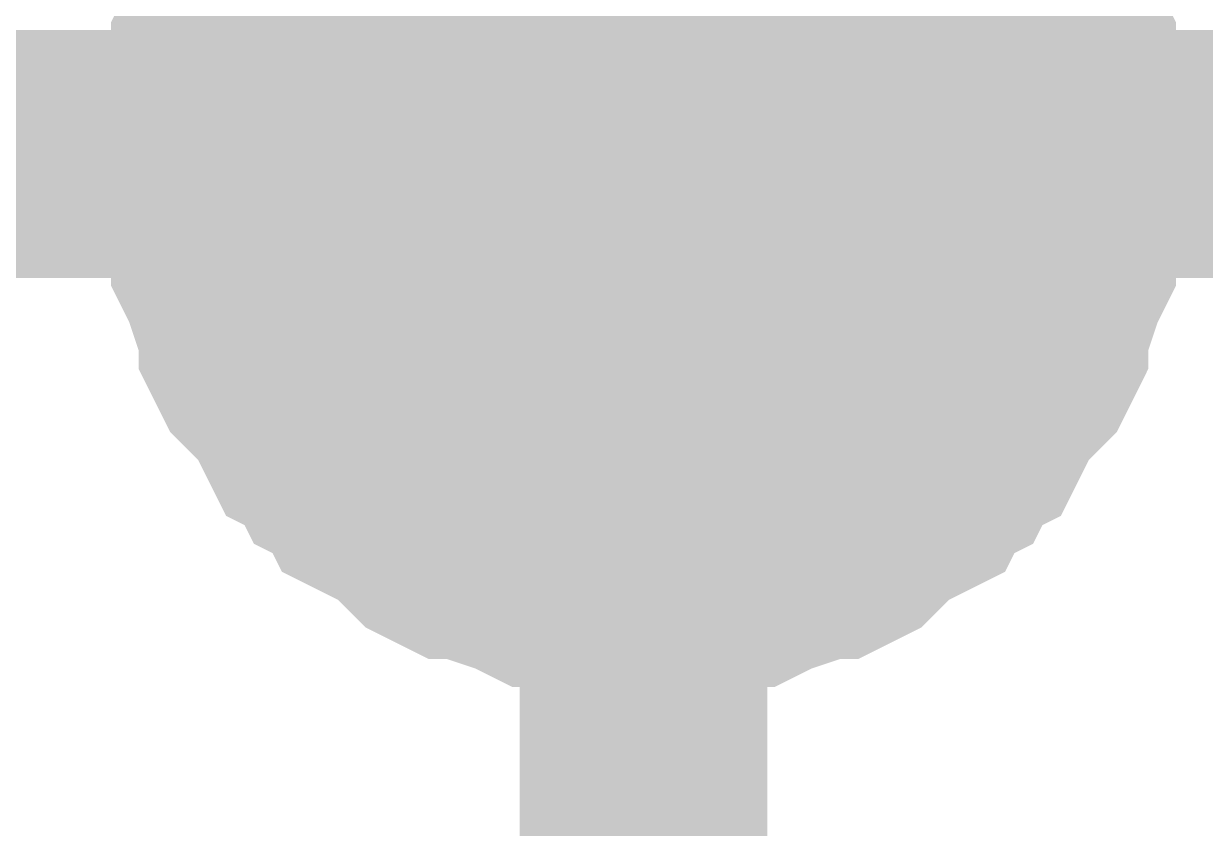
# Model space of a CAD drawing. Header units: inches. Extents: x 0 to 22.3, y 0 to 15.7.
# Drawn here: x 7.4511 to 7.5074, y 10.9911 to 11.0294 of the extents above; entities that cross this region are included whole.
import ezdxf

# ---------------------------------------------------------------- set-up
doc = ezdxf.new("R2010")
doc.units = ezdxf.units.IN
doc.header["$MEASUREMENT"] = 0
doc.layers.add('Sheet', color=255, linetype='Continuous')

msp = doc.modelspace()

# ---------------------------------------------------------------- linework, layer by layer
at = {"layer": 'Sheet'}
msp.add_lwpolyline([(7.470315, 11.023622, 0.02, 0.02, 1), (7.490315, 11.023622, 0.02, 0.02, 1)], format="xyseb", close=True, dxfattribs=at)
for points in [[(7.46074, 11.02315, 0.0118, 0.0118, 0), (7.46074, 11.024034, 0.0118, 0.0118, 0), (7.46074, 11.02536, 0.0118, 0.0118, 0), (7.461182, 11.026244, 0.0118, 0.0118, 0), (7.461182, 11.027128, 0.0118, 0.0118, 0), (7.461182, 11.028012, 0.0118, 0.0118, 0), (7.461624, 11.028896, 0.0118, 0.0118, 0), (7.462066, 11.030222, 0.0118, 0.0118, 0), (7.462508, 11.031106, 0.0118, 0.0118, 0), (7.462508, 11.03199, 0.0118, 0.0118, 0), (7.46295, 11.032874, 0.0118, 0.0118, 0), (7.463392, 11.033316, 0.0118, 0.0118, 0), (7.464276, 11.0342, 0.0118, 0.0118, 0), (7.464718, 11.035084, 0.0118, 0.0118, 0), (7.46516, 11.035968, 0.0118, 0.0118, 0)], [(7.46074, 11.02315, 0.0118, 0.0118, 0), (7.46074, 11.024034, 0.0118, 0.0118, 0), (7.46074, 11.02536, 0.0118, 0.0118, 0), (7.461182, 11.026244, 0.0118, 0.0118, 0), (7.461182, 11.027128, 0.0118, 0.0118, 0), (7.461182, 11.028012, 0.0118, 0.0118, 0), (7.461624, 11.028896, 0.0118, 0.0118, 0), (7.462066, 11.030222, 0.0118, 0.0118, 0), (7.462508, 11.031106, 0.0118, 0.0118, 0), (7.462508, 11.03199, 0.0118, 0.0118, 0), (7.46295, 11.032874, 0.0118, 0.0118, 0), (7.463392, 11.033316, 0.0118, 0.0118, 0), (7.464276, 11.0342, 0.0118, 0.0118, 0), (7.464718, 11.035084, 0.0118, 0.0118, 0), (7.46516, 11.035968, 0.0118, 0.0118, 0)], [(7.46074, 11.02315, 0.0118, 0.0118, 0), (7.46074, 11.024034, 0.0118, 0.0118, 0), (7.46074, 11.02536, 0.0118, 0.0118, 0), (7.461182, 11.026244, 0.0118, 0.0118, 0), (7.461182, 11.027128, 0.0118, 0.0118, 0), (7.461182, 11.028012, 0.0118, 0.0118, 0), (7.461624, 11.028896, 0.0118, 0.0118, 0), (7.462066, 11.030222, 0.0118, 0.0118, 0), (7.462508, 11.031106, 0.0118, 0.0118, 0), (7.462508, 11.03199, 0.0118, 0.0118, 0), (7.46295, 11.032874, 0.0118, 0.0118, 0), (7.463392, 11.033316, 0.0118, 0.0118, 0), (7.464276, 11.0342, 0.0118, 0.0118, 0), (7.464718, 11.035084, 0.0118, 0.0118, 0), (7.46516, 11.035968, 0.0118, 0.0118, 0)], [(7.46074, 11.02315, 0.0118, 0.0118, 0), (7.46074, 11.024034, 0.0118, 0.0118, 0), (7.46074, 11.02536, 0.0118, 0.0118, 0), (7.461182, 11.026244, 0.0118, 0.0118, 0), (7.461182, 11.027128, 0.0118, 0.0118, 0), (7.461182, 11.028012, 0.0118, 0.0118, 0), (7.461624, 11.028896, 0.0118, 0.0118, 0), (7.462066, 11.030222, 0.0118, 0.0118, 0), (7.462508, 11.031106, 0.0118, 0.0118, 0), (7.462508, 11.03199, 0.0118, 0.0118, 0), (7.46295, 11.032874, 0.0118, 0.0118, 0), (7.463392, 11.033316, 0.0118, 0.0118, 0), (7.464276, 11.0342, 0.0118, 0.0118, 0), (7.464718, 11.035084, 0.0118, 0.0118, 0), (7.46516, 11.035968, 0.0118, 0.0118, 0)], [(7.496103, 11.035968, 0.0118, 0.0118, 0), (7.496545, 11.035084, 0.0118, 0.0118, 0), (7.496987, 11.0342, 0.0118, 0.0118, 0), (7.497871, 11.033316, 0.0118, 0.0118, 0), (7.498313, 11.032874, 0.0118, 0.0118, 0), (7.498755, 11.03199, 0.0118, 0.0118, 0), (7.498755, 11.031106, 0.0118, 0.0118, 0), (7.499197, 11.030222, 0.0118, 0.0118, 0), (7.499639, 11.028896, 0.0118, 0.0118, 0), (7.500081, 11.028012, 0.0118, 0.0118, 0), (7.500081, 11.027128, 0.0118, 0.0118, 0), (7.500081, 11.026244, 0.0118, 0.0118, 0), (7.500523, 11.02536, 0.0118, 0.0118, 0), (7.500523, 11.024034, 0.0118, 0.0118, 0), (7.500523, 11.02315, 0.0118, 0.0118, 0)], [(7.496103, 11.035968, 0.0118, 0.0118, 0), (7.496545, 11.035084, 0.0118, 0.0118, 0), (7.496987, 11.0342, 0.0118, 0.0118, 0), (7.497871, 11.033316, 0.0118, 0.0118, 0), (7.498313, 11.032874, 0.0118, 0.0118, 0), (7.498755, 11.03199, 0.0118, 0.0118, 0), (7.498755, 11.031106, 0.0118, 0.0118, 0), (7.499197, 11.030222, 0.0118, 0.0118, 0), (7.499639, 11.028896, 0.0118, 0.0118, 0), (7.500081, 11.028012, 0.0118, 0.0118, 0), (7.500081, 11.027128, 0.0118, 0.0118, 0), (7.500081, 11.026244, 0.0118, 0.0118, 0), (7.500523, 11.02536, 0.0118, 0.0118, 0), (7.500523, 11.024034, 0.0118, 0.0118, 0), (7.500523, 11.02315, 0.0118, 0.0118, 0)], [(7.496103, 11.035968, 0.0118, 0.0118, 0), (7.496545, 11.035084, 0.0118, 0.0118, 0), (7.496987, 11.0342, 0.0118, 0.0118, 0), (7.497871, 11.033316, 0.0118, 0.0118, 0), (7.498313, 11.032874, 0.0118, 0.0118, 0), (7.498755, 11.03199, 0.0118, 0.0118, 0), (7.498755, 11.031106, 0.0118, 0.0118, 0), (7.499197, 11.030222, 0.0118, 0.0118, 0), (7.499639, 11.028896, 0.0118, 0.0118, 0), (7.500081, 11.028012, 0.0118, 0.0118, 0), (7.500081, 11.027128, 0.0118, 0.0118, 0), (7.500081, 11.026244, 0.0118, 0.0118, 0), (7.500523, 11.02536, 0.0118, 0.0118, 0), (7.500523, 11.024034, 0.0118, 0.0118, 0), (7.500523, 11.02315, 0.0118, 0.0118, 0)], [(7.496103, 11.035968, 0.0118, 0.0118, 0), (7.496545, 11.035084, 0.0118, 0.0118, 0), (7.496987, 11.0342, 0.0118, 0.0118, 0), (7.497871, 11.033316, 0.0118, 0.0118, 0), (7.498313, 11.032874, 0.0118, 0.0118, 0), (7.498755, 11.03199, 0.0118, 0.0118, 0), (7.498755, 11.031106, 0.0118, 0.0118, 0), (7.499197, 11.030222, 0.0118, 0.0118, 0), (7.499639, 11.028896, 0.0118, 0.0118, 0), (7.500081, 11.028012, 0.0118, 0.0118, 0), (7.500081, 11.027128, 0.0118, 0.0118, 0), (7.500081, 11.026244, 0.0118, 0.0118, 0), (7.500523, 11.02536, 0.0118, 0.0118, 0), (7.500523, 11.024034, 0.0118, 0.0118, 0), (7.500523, 11.02315, 0.0118, 0.0118, 0)], [(7.46074, 11.02315, 0.0039, 0.0039, 0), (7.46074, 11.024034, 0.0039, 0.0039, 0), (7.46074, 11.02536, 0.0039, 0.0039, 0), (7.461182, 11.026244, 0.0039, 0.0039, 0), (7.461182, 11.027128, 0.0039, 0.0039, 0), (7.461182, 11.028012, 0.0039, 0.0039, 0), (7.461624, 11.028896, 0.0039, 0.0039, 0), (7.462066, 11.030222, 0.0039, 0.0039, 0), (7.462508, 11.031106, 0.0039, 0.0039, 0), (7.462508, 11.03199, 0.0039, 0.0039, 0)], [(7.46074, 11.02315, 0.0039, 0.0039, 0), (7.46074, 11.024034, 0.0039, 0.0039, 0), (7.46074, 11.02536, 0.0039, 0.0039, 0), (7.461182, 11.026244, 0.0039, 0.0039, 0), (7.461182, 11.027128, 0.0039, 0.0039, 0), (7.461182, 11.028012, 0.0039, 0.0039, 0), (7.461624, 11.028896, 0.0039, 0.0039, 0), (7.462066, 11.030222, 0.0039, 0.0039, 0), (7.462508, 11.031106, 0.0039, 0.0039, 0), (7.462508, 11.03199, 0.0039, 0.0039, 0)], [(7.46074, 11.02315, 0.0039, 0.0039, 0), (7.46074, 11.024034, 0.0039, 0.0039, 0), (7.46074, 11.02536, 0.0039, 0.0039, 0), (7.461182, 11.026244, 0.0039, 0.0039, 0), (7.461182, 11.027128, 0.0039, 0.0039, 0), (7.461182, 11.028012, 0.0039, 0.0039, 0), (7.461624, 11.028896, 0.0039, 0.0039, 0), (7.462066, 11.030222, 0.0039, 0.0039, 0), (7.462508, 11.031106, 0.0039, 0.0039, 0), (7.462508, 11.03199, 0.0039, 0.0039, 0)], [(7.46074, 11.02315, 0.0039, 0.0039, 0), (7.46074, 11.024034, 0.0039, 0.0039, 0), (7.46074, 11.02536, 0.0039, 0.0039, 0), (7.461182, 11.026244, 0.0039, 0.0039, 0), (7.461182, 11.027128, 0.0039, 0.0039, 0), (7.461182, 11.028012, 0.0039, 0.0039, 0), (7.461624, 11.028896, 0.0039, 0.0039, 0), (7.462066, 11.030222, 0.0039, 0.0039, 0), (7.462508, 11.031106, 0.0039, 0.0039, 0), (7.462508, 11.03199, 0.0039, 0.0039, 0)], [(7.498755, 11.03199, 0.0039, 0.0039, 0), (7.498755, 11.031106, 0.0039, 0.0039, 0), (7.499197, 11.030222, 0.0039, 0.0039, 0), (7.499639, 11.028896, 0.0039, 0.0039, 0), (7.500081, 11.028012, 0.0039, 0.0039, 0), (7.500081, 11.027128, 0.0039, 0.0039, 0), (7.500081, 11.026244, 0.0039, 0.0039, 0), (7.500523, 11.02536, 0.0039, 0.0039, 0), (7.500523, 11.024034, 0.0039, 0.0039, 0), (7.500523, 11.02315, 0.0039, 0.0039, 0)], [(7.498755, 11.03199, 0.0039, 0.0039, 0), (7.498755, 11.031106, 0.0039, 0.0039, 0), (7.499197, 11.030222, 0.0039, 0.0039, 0), (7.499639, 11.028896, 0.0039, 0.0039, 0), (7.500081, 11.028012, 0.0039, 0.0039, 0), (7.500081, 11.027128, 0.0039, 0.0039, 0), (7.500081, 11.026244, 0.0039, 0.0039, 0), (7.500523, 11.02536, 0.0039, 0.0039, 0), (7.500523, 11.024034, 0.0039, 0.0039, 0), (7.500523, 11.02315, 0.0039, 0.0039, 0)], [(7.498755, 11.03199, 0.0039, 0.0039, 0), (7.498755, 11.031106, 0.0039, 0.0039, 0), (7.499197, 11.030222, 0.0039, 0.0039, 0), (7.499639, 11.028896, 0.0039, 0.0039, 0), (7.500081, 11.028012, 0.0039, 0.0039, 0), (7.500081, 11.027128, 0.0039, 0.0039, 0), (7.500081, 11.026244, 0.0039, 0.0039, 0), (7.500523, 11.02536, 0.0039, 0.0039, 0), (7.500523, 11.024034, 0.0039, 0.0039, 0), (7.500523, 11.02315, 0.0039, 0.0039, 0)], [(7.498755, 11.03199, 0.0039, 0.0039, 0), (7.498755, 11.031106, 0.0039, 0.0039, 0), (7.499197, 11.030222, 0.0039, 0.0039, 0), (7.499639, 11.028896, 0.0039, 0.0039, 0), (7.500081, 11.028012, 0.0039, 0.0039, 0), (7.500081, 11.027128, 0.0039, 0.0039, 0), (7.500081, 11.026244, 0.0039, 0.0039, 0), (7.500523, 11.02536, 0.0039, 0.0039, 0), (7.500523, 11.024034, 0.0039, 0.0039, 0), (7.500523, 11.02315, 0.0039, 0.0039, 0)], [(7.480632, 11.02315, 0.0118, 0.0118, 0), (7.086775, 11.02315, 0.0118, 0.0118, 0), (6.692917, 11.02315, 0.0118, 0.0118, 0), (6.299502, 11.02315, 0.0118, 0.0118, 0)], [(7.480632, 11.00326, 0.0118, 0.0118, 0), (7.479747, 11.00326, 0.0118, 0.0118, 0), (7.478421, 11.00326, 0.0118, 0.0118, 0), (7.477537, 11.003702, 0.0118, 0.0118, 0), (7.476653, 11.003702, 0.0118, 0.0118, 0), (7.475769, 11.003702, 0.0118, 0.0118, 0), (7.474885, 11.004144, 0.0118, 0.0118, 0), (7.473559, 11.004586, 0.0118, 0.0118, 0), (7.472675, 11.005028, 0.0118, 0.0118, 0), (7.471791, 11.005028, 0.0118, 0.0118, 0), (7.470907, 11.00547, 0.0118, 0.0118, 0), (7.470465, 11.005912, 0.0118, 0.0118, 0), (7.469581, 11.006796, 0.0118, 0.0118, 0), (7.468696, 11.007238, 0.0118, 0.0118, 0), (7.467812, 11.00768, 0.0118, 0.0118, 0), (7.46737, 11.008564, 0.0118, 0.0118, 0), (7.466486, 11.009006, 0.0118, 0.0118, 0), (7.466044, 11.00989, 0.0118, 0.0118, 0), (7.46516, 11.010332, 0.0118, 0.0118, 0), (7.464718, 11.011216, 0.0118, 0.0118, 0), (7.464276, 11.0121, 0.0118, 0.0118, 0), (7.463392, 11.012984, 0.0118, 0.0118, 0), (7.46295, 11.013426, 0.0118, 0.0118, 0), (7.462508, 11.01431, 0.0118, 0.0118, 0), (7.462508, 11.015194, 0.0118, 0.0118, 0), (7.462066, 11.016078, 0.0118, 0.0118, 0), (7.461624, 11.017404, 0.0118, 0.0118, 0), (7.461182, 11.018288, 0.0118, 0.0118, 0), (7.461182, 11.019172, 0.0118, 0.0118, 0), (7.461182, 11.020056, 0.0118, 0.0118, 0), (7.46074, 11.02094, 0.0118, 0.0118, 0), (7.46074, 11.022266, 0.0118, 0.0118, 0), (7.46074, 11.02315, 0.0118, 0.0118, 0)], [(7.46074, 11.02315, 0.0118, 0.0118, 0), (7.46074, 11.02315, 0.0118, 0.0118, 0)], [(7.480632, 11.00326, 0.0118, 0.0118, 0), (7.479747, 11.00326, 0.0118, 0.0118, 0), (7.478421, 11.00326, 0.0118, 0.0118, 0), (7.477537, 11.003702, 0.0118, 0.0118, 0), (7.476653, 11.003702, 0.0118, 0.0118, 0), (7.475769, 11.003702, 0.0118, 0.0118, 0), (7.474885, 11.004144, 0.0118, 0.0118, 0), (7.473559, 11.004586, 0.0118, 0.0118, 0), (7.472675, 11.005028, 0.0118, 0.0118, 0), (7.471791, 11.005028, 0.0118, 0.0118, 0), (7.470907, 11.00547, 0.0118, 0.0118, 0), (7.470465, 11.005912, 0.0118, 0.0118, 0), (7.469581, 11.006796, 0.0118, 0.0118, 0), (7.468696, 11.007238, 0.0118, 0.0118, 0), (7.467812, 11.00768, 0.0118, 0.0118, 0), (7.46737, 11.008564, 0.0118, 0.0118, 0), (7.466486, 11.009006, 0.0118, 0.0118, 0), (7.466044, 11.00989, 0.0118, 0.0118, 0), (7.46516, 11.010332, 0.0118, 0.0118, 0), (7.464718, 11.011216, 0.0118, 0.0118, 0), (7.464276, 11.0121, 0.0118, 0.0118, 0), (7.463392, 11.012984, 0.0118, 0.0118, 0), (7.46295, 11.013426, 0.0118, 0.0118, 0), (7.462508, 11.01431, 0.0118, 0.0118, 0), (7.462508, 11.015194, 0.0118, 0.0118, 0), (7.462066, 11.016078, 0.0118, 0.0118, 0), (7.461624, 11.017404, 0.0118, 0.0118, 0), (7.461182, 11.018288, 0.0118, 0.0118, 0), (7.461182, 11.019172, 0.0118, 0.0118, 0), (7.461182, 11.020056, 0.0118, 0.0118, 0), (7.46074, 11.02094, 0.0118, 0.0118, 0), (7.46074, 11.022266, 0.0118, 0.0118, 0), (7.46074, 11.02315, 0.0118, 0.0118, 0)], [(7.46074, 11.02315, 0.0118, 0.0118, 0), (7.46074, 11.02315, 0.0118, 0.0118, 0)], [(7.480632, 11.00326, 0.0118, 0.0118, 0), (7.479747, 11.00326, 0.0118, 0.0118, 0), (7.478421, 11.00326, 0.0118, 0.0118, 0), (7.477537, 11.003702, 0.0118, 0.0118, 0), (7.476653, 11.003702, 0.0118, 0.0118, 0), (7.475769, 11.003702, 0.0118, 0.0118, 0), (7.474885, 11.004144, 0.0118, 0.0118, 0), (7.473559, 11.004586, 0.0118, 0.0118, 0), (7.472675, 11.005028, 0.0118, 0.0118, 0), (7.471791, 11.005028, 0.0118, 0.0118, 0), (7.470907, 11.00547, 0.0118, 0.0118, 0), (7.470465, 11.005912, 0.0118, 0.0118, 0), (7.469581, 11.006796, 0.0118, 0.0118, 0), (7.468696, 11.007238, 0.0118, 0.0118, 0), (7.467812, 11.00768, 0.0118, 0.0118, 0), (7.46737, 11.008564, 0.0118, 0.0118, 0), (7.466486, 11.009006, 0.0118, 0.0118, 0), (7.466044, 11.00989, 0.0118, 0.0118, 0), (7.46516, 11.010332, 0.0118, 0.0118, 0), (7.464718, 11.011216, 0.0118, 0.0118, 0), (7.464276, 11.0121, 0.0118, 0.0118, 0), (7.463392, 11.012984, 0.0118, 0.0118, 0), (7.46295, 11.013426, 0.0118, 0.0118, 0), (7.462508, 11.01431, 0.0118, 0.0118, 0), (7.462508, 11.015194, 0.0118, 0.0118, 0), (7.462066, 11.016078, 0.0118, 0.0118, 0), (7.461624, 11.017404, 0.0118, 0.0118, 0), (7.461182, 11.018288, 0.0118, 0.0118, 0), (7.461182, 11.019172, 0.0118, 0.0118, 0), (7.461182, 11.020056, 0.0118, 0.0118, 0), (7.46074, 11.02094, 0.0118, 0.0118, 0), (7.46074, 11.022266, 0.0118, 0.0118, 0), (7.46074, 11.02315, 0.0118, 0.0118, 0)], [(7.46074, 11.02315, 0.0118, 0.0118, 0), (7.46074, 11.02315, 0.0118, 0.0118, 0)], [(7.480632, 11.00326, 0.0118, 0.0118, 0), (7.479747, 11.00326, 0.0118, 0.0118, 0), (7.478421, 11.00326, 0.0118, 0.0118, 0), (7.477537, 11.003702, 0.0118, 0.0118, 0), (7.476653, 11.003702, 0.0118, 0.0118, 0), (7.475769, 11.003702, 0.0118, 0.0118, 0), (7.474885, 11.004144, 0.0118, 0.0118, 0), (7.473559, 11.004586, 0.0118, 0.0118, 0), (7.472675, 11.005028, 0.0118, 0.0118, 0), (7.471791, 11.005028, 0.0118, 0.0118, 0), (7.470907, 11.00547, 0.0118, 0.0118, 0), (7.470465, 11.005912, 0.0118, 0.0118, 0), (7.469581, 11.006796, 0.0118, 0.0118, 0), (7.468696, 11.007238, 0.0118, 0.0118, 0), (7.467812, 11.00768, 0.0118, 0.0118, 0), (7.46737, 11.008564, 0.0118, 0.0118, 0), (7.466486, 11.009006, 0.0118, 0.0118, 0), (7.466044, 11.00989, 0.0118, 0.0118, 0), (7.46516, 11.010332, 0.0118, 0.0118, 0), (7.464718, 11.011216, 0.0118, 0.0118, 0), (7.464276, 11.0121, 0.0118, 0.0118, 0), (7.463392, 11.012984, 0.0118, 0.0118, 0), (7.46295, 11.013426, 0.0118, 0.0118, 0), (7.462508, 11.01431, 0.0118, 0.0118, 0), (7.462508, 11.015194, 0.0118, 0.0118, 0), (7.462066, 11.016078, 0.0118, 0.0118, 0), (7.461624, 11.017404, 0.0118, 0.0118, 0), (7.461182, 11.018288, 0.0118, 0.0118, 0), (7.461182, 11.019172, 0.0118, 0.0118, 0), (7.461182, 11.020056, 0.0118, 0.0118, 0), (7.46074, 11.02094, 0.0118, 0.0118, 0), (7.46074, 11.022266, 0.0118, 0.0118, 0), (7.46074, 11.02315, 0.0118, 0.0118, 0)], [(7.46074, 11.02315, 0.0118, 0.0118, 0), (7.46074, 11.02315, 0.0118, 0.0118, 0)], [(7.677339, 11.02315, 0.0118, 0.0118, 0), (7.480632, 11.02315, 0.0118, 0.0118, 0), (7.480632, 10.826458, 0.0118, 0.0118, 0), (7.677339, 10.826458, 0.0118, 0.0118, 0), (7.677339, 10.823364, 0.0118, 0.0118, 0)], [(7.500523, 11.02315, 0.0118, 0.0118, 0), (7.500523, 11.022266, 0.0118, 0.0118, 0), (7.500523, 11.02094, 0.0118, 0.0118, 0), (7.500081, 11.020056, 0.0118, 0.0118, 0), (7.500081, 11.019172, 0.0118, 0.0118, 0), (7.500081, 11.018288, 0.0118, 0.0118, 0), (7.499639, 11.017404, 0.0118, 0.0118, 0), (7.499197, 11.016078, 0.0118, 0.0118, 0), (7.498755, 11.015194, 0.0118, 0.0118, 0), (7.498755, 11.01431, 0.0118, 0.0118, 0), (7.498313, 11.013426, 0.0118, 0.0118, 0), (7.497871, 11.012984, 0.0118, 0.0118, 0), (7.496987, 11.0121, 0.0118, 0.0118, 0), (7.496545, 11.011216, 0.0118, 0.0118, 0), (7.496103, 11.010332, 0.0118, 0.0118, 0), (7.495219, 11.00989, 0.0118, 0.0118, 0), (7.494777, 11.009006, 0.0118, 0.0118, 0), (7.493893, 11.008564, 0.0118, 0.0118, 0), (7.493451, 11.00768, 0.0118, 0.0118, 0), (7.492567, 11.007238, 0.0118, 0.0118, 0), (7.491683, 11.006796, 0.0118, 0.0118, 0), (7.490798, 11.005912, 0.0118, 0.0118, 0), (7.490356, 11.00547, 0.0118, 0.0118, 0), (7.489472, 11.005028, 0.0118, 0.0118, 0), (7.488588, 11.005028, 0.0118, 0.0118, 0), (7.487704, 11.004586, 0.0118, 0.0118, 0), (7.486378, 11.004144, 0.0118, 0.0118, 0), (7.485494, 11.003702, 0.0118, 0.0118, 0), (7.48461, 11.003702, 0.0118, 0.0118, 0), (7.483726, 11.003702, 0.0118, 0.0118, 0), (7.482842, 11.00326, 0.0118, 0.0118, 0), (7.481516, 11.00326, 0.0118, 0.0118, 0), (7.480632, 11.00326, 0.0118, 0.0118, 0)], [(7.500523, 11.02315, 0.0118, 0.0118, 0), (7.500523, 11.022266, 0.0118, 0.0118, 0), (7.500523, 11.02094, 0.0118, 0.0118, 0), (7.500081, 11.020056, 0.0118, 0.0118, 0), (7.500081, 11.019172, 0.0118, 0.0118, 0), (7.500081, 11.018288, 0.0118, 0.0118, 0), (7.499639, 11.017404, 0.0118, 0.0118, 0), (7.499197, 11.016078, 0.0118, 0.0118, 0), (7.498755, 11.015194, 0.0118, 0.0118, 0), (7.498755, 11.01431, 0.0118, 0.0118, 0), (7.498313, 11.013426, 0.0118, 0.0118, 0), (7.497871, 11.012984, 0.0118, 0.0118, 0), (7.496987, 11.0121, 0.0118, 0.0118, 0), (7.496545, 11.011216, 0.0118, 0.0118, 0), (7.496103, 11.010332, 0.0118, 0.0118, 0), (7.495219, 11.00989, 0.0118, 0.0118, 0), (7.494777, 11.009006, 0.0118, 0.0118, 0), (7.493893, 11.008564, 0.0118, 0.0118, 0), (7.493451, 11.00768, 0.0118, 0.0118, 0), (7.492567, 11.007238, 0.0118, 0.0118, 0), (7.491683, 11.006796, 0.0118, 0.0118, 0), (7.490798, 11.005912, 0.0118, 0.0118, 0), (7.490356, 11.00547, 0.0118, 0.0118, 0), (7.489472, 11.005028, 0.0118, 0.0118, 0), (7.488588, 11.005028, 0.0118, 0.0118, 0), (7.487704, 11.004586, 0.0118, 0.0118, 0), (7.486378, 11.004144, 0.0118, 0.0118, 0), (7.485494, 11.003702, 0.0118, 0.0118, 0), (7.48461, 11.003702, 0.0118, 0.0118, 0), (7.483726, 11.003702, 0.0118, 0.0118, 0), (7.482842, 11.00326, 0.0118, 0.0118, 0), (7.481516, 11.00326, 0.0118, 0.0118, 0), (7.480632, 11.00326, 0.0118, 0.0118, 0)], [(7.500523, 11.02315, 0.0118, 0.0118, 0), (7.500523, 11.022266, 0.0118, 0.0118, 0), (7.500523, 11.02094, 0.0118, 0.0118, 0), (7.500081, 11.020056, 0.0118, 0.0118, 0), (7.500081, 11.019172, 0.0118, 0.0118, 0), (7.500081, 11.018288, 0.0118, 0.0118, 0), (7.499639, 11.017404, 0.0118, 0.0118, 0), (7.499197, 11.016078, 0.0118, 0.0118, 0), (7.498755, 11.015194, 0.0118, 0.0118, 0), (7.498755, 11.01431, 0.0118, 0.0118, 0), (7.498313, 11.013426, 0.0118, 0.0118, 0), (7.497871, 11.012984, 0.0118, 0.0118, 0), (7.496987, 11.0121, 0.0118, 0.0118, 0), (7.496545, 11.011216, 0.0118, 0.0118, 0), (7.496103, 11.010332, 0.0118, 0.0118, 0), (7.495219, 11.00989, 0.0118, 0.0118, 0), (7.494777, 11.009006, 0.0118, 0.0118, 0), (7.493893, 11.008564, 0.0118, 0.0118, 0), (7.493451, 11.00768, 0.0118, 0.0118, 0), (7.492567, 11.007238, 0.0118, 0.0118, 0), (7.491683, 11.006796, 0.0118, 0.0118, 0), (7.490798, 11.005912, 0.0118, 0.0118, 0), (7.490356, 11.00547, 0.0118, 0.0118, 0), (7.489472, 11.005028, 0.0118, 0.0118, 0), (7.488588, 11.005028, 0.0118, 0.0118, 0), (7.487704, 11.004586, 0.0118, 0.0118, 0), (7.486378, 11.004144, 0.0118, 0.0118, 0), (7.485494, 11.003702, 0.0118, 0.0118, 0), (7.48461, 11.003702, 0.0118, 0.0118, 0), (7.483726, 11.003702, 0.0118, 0.0118, 0), (7.482842, 11.00326, 0.0118, 0.0118, 0), (7.481516, 11.00326, 0.0118, 0.0118, 0), (7.480632, 11.00326, 0.0118, 0.0118, 0)], [(7.500523, 11.02315, 0.0118, 0.0118, 0), (7.500523, 11.022266, 0.0118, 0.0118, 0), (7.500523, 11.02094, 0.0118, 0.0118, 0), (7.500081, 11.020056, 0.0118, 0.0118, 0), (7.500081, 11.019172, 0.0118, 0.0118, 0), (7.500081, 11.018288, 0.0118, 0.0118, 0), (7.499639, 11.017404, 0.0118, 0.0118, 0), (7.499197, 11.016078, 0.0118, 0.0118, 0), (7.498755, 11.015194, 0.0118, 0.0118, 0), (7.498755, 11.01431, 0.0118, 0.0118, 0), (7.498313, 11.013426, 0.0118, 0.0118, 0), (7.497871, 11.012984, 0.0118, 0.0118, 0), (7.496987, 11.0121, 0.0118, 0.0118, 0), (7.496545, 11.011216, 0.0118, 0.0118, 0), (7.496103, 11.010332, 0.0118, 0.0118, 0), (7.495219, 11.00989, 0.0118, 0.0118, 0), (7.494777, 11.009006, 0.0118, 0.0118, 0), (7.493893, 11.008564, 0.0118, 0.0118, 0), (7.493451, 11.00768, 0.0118, 0.0118, 0), (7.492567, 11.007238, 0.0118, 0.0118, 0), (7.491683, 11.006796, 0.0118, 0.0118, 0), (7.490798, 11.005912, 0.0118, 0.0118, 0), (7.490356, 11.00547, 0.0118, 0.0118, 0), (7.489472, 11.005028, 0.0118, 0.0118, 0), (7.488588, 11.005028, 0.0118, 0.0118, 0), (7.487704, 11.004586, 0.0118, 0.0118, 0), (7.486378, 11.004144, 0.0118, 0.0118, 0), (7.485494, 11.003702, 0.0118, 0.0118, 0), (7.48461, 11.003702, 0.0118, 0.0118, 0), (7.483726, 11.003702, 0.0118, 0.0118, 0), (7.482842, 11.00326, 0.0118, 0.0118, 0), (7.481516, 11.00326, 0.0118, 0.0118, 0), (7.480632, 11.00326, 0.0118, 0.0118, 0)], [(7.500523, 11.02315, 0.0118, 0.0118, 0), (7.500523, 11.02315, 0.0118, 0.0118, 0), (7.500523, 11.02315, 0.0118, 0.0118, 0), (7.500523, 11.02315, 0.0118, 0.0118, 0), (7.500523, 11.02315, 0.0118, 0.0118, 0), (7.500523, 11.02315, 0.0118, 0.0118, 0), (7.500523, 11.02315, 0.0118, 0.0118, 0), (7.500523, 11.02315, 0.0118, 0.0118, 0), (7.500523, 11.02315, 0.0118, 0.0118, 0), (7.500523, 11.02315, 0.0118, 0.0118, 0), (7.500523, 11.02315, 0.0118, 0.0118, 0), (7.500523, 11.02315, 0.0118, 0.0118, 0), (7.500523, 11.02315, 0.0118, 0.0118, 0), (7.500523, 11.02315, 0.0118, 0.0118, 0), (7.500523, 11.02315, 0.0118, 0.0118, 0), (7.500523, 11.02315, 0.0118, 0.0118, 0), (7.500523, 11.02315, 0.0118, 0.0118, 0), (7.500523, 11.02315, 0.0118, 0.0118, 0), (7.500523, 11.02315, 0.0118, 0.0118, 0), (7.500523, 11.02315, 0.0118, 0.0118, 0), (7.500523, 11.02315, 0.0118, 0.0118, 0), (7.500523, 11.02315, 0.0118, 0.0118, 0), (7.500523, 11.02315, 0.0118, 0.0118, 0), (7.500523, 11.02315, 0.0118, 0.0118, 0), (7.500523, 11.02315, 0.0118, 0.0118, 0), (7.500523, 11.02315, 0.0118, 0.0118, 0), (7.500523, 11.02315, 0.0118, 0.0118, 0), (7.500523, 11.02315, 0.0118, 0.0118, 0), (7.500523, 11.02315, 0.0118, 0.0118, 0), (7.500523, 11.02315, 0.0118, 0.0118, 0), (7.500523, 11.02315, 0.0118, 0.0118, 0), (7.500523, 11.02315, 0.0118, 0.0118, 0), (7.500523, 11.02315, 0.0118, 0.0118, 0)], [(7.500523, 11.02315, 0.0118, 0.0118, 0), (7.500523, 11.02315, 0.0118, 0.0118, 0)], [(7.500523, 11.02315, 0.0118, 0.0118, 0), (7.500523, 11.02315, 0.0118, 0.0118, 0), (7.500523, 11.02315, 0.0118, 0.0118, 0), (7.500523, 11.02315, 0.0118, 0.0118, 0), (7.500523, 11.02315, 0.0118, 0.0118, 0), (7.500523, 11.02315, 0.0118, 0.0118, 0), (7.500523, 11.02315, 0.0118, 0.0118, 0), (7.500523, 11.02315, 0.0118, 0.0118, 0), (7.500523, 11.02315, 0.0118, 0.0118, 0), (7.500523, 11.02315, 0.0118, 0.0118, 0), (7.500523, 11.02315, 0.0118, 0.0118, 0), (7.500523, 11.02315, 0.0118, 0.0118, 0), (7.500523, 11.02315, 0.0118, 0.0118, 0), (7.500523, 11.02315, 0.0118, 0.0118, 0), (7.500523, 11.02315, 0.0118, 0.0118, 0), (7.500523, 11.02315, 0.0118, 0.0118, 0), (7.500523, 11.02315, 0.0118, 0.0118, 0), (7.500523, 11.02315, 0.0118, 0.0118, 0), (7.500523, 11.02315, 0.0118, 0.0118, 0), (7.500523, 11.02315, 0.0118, 0.0118, 0), (7.500523, 11.02315, 0.0118, 0.0118, 0), (7.500523, 11.02315, 0.0118, 0.0118, 0), (7.500523, 11.02315, 0.0118, 0.0118, 0), (7.500523, 11.02315, 0.0118, 0.0118, 0), (7.500523, 11.02315, 0.0118, 0.0118, 0), (7.500523, 11.02315, 0.0118, 0.0118, 0), (7.500523, 11.02315, 0.0118, 0.0118, 0), (7.500523, 11.02315, 0.0118, 0.0118, 0), (7.500523, 11.02315, 0.0118, 0.0118, 0), (7.500523, 11.02315, 0.0118, 0.0118, 0), (7.500523, 11.02315, 0.0118, 0.0118, 0), (7.500523, 11.02315, 0.0118, 0.0118, 0), (7.500523, 11.02315, 0.0118, 0.0118, 0)], [(7.500523, 11.02315, 0.0118, 0.0118, 0), (7.500523, 11.02315, 0.0118, 0.0118, 0)], [(7.500523, 11.02315, 0.0118, 0.0118, 0), (7.500523, 11.02315, 0.0118, 0.0118, 0), (7.500523, 11.02315, 0.0118, 0.0118, 0), (7.500523, 11.02315, 0.0118, 0.0118, 0), (7.500523, 11.02315, 0.0118, 0.0118, 0), (7.500523, 11.02315, 0.0118, 0.0118, 0), (7.500523, 11.02315, 0.0118, 0.0118, 0), (7.500523, 11.02315, 0.0118, 0.0118, 0), (7.500523, 11.02315, 0.0118, 0.0118, 0), (7.500523, 11.02315, 0.0118, 0.0118, 0), (7.500523, 11.02315, 0.0118, 0.0118, 0), (7.500523, 11.02315, 0.0118, 0.0118, 0), (7.500523, 11.02315, 0.0118, 0.0118, 0), (7.500523, 11.02315, 0.0118, 0.0118, 0), (7.500523, 11.02315, 0.0118, 0.0118, 0), (7.500523, 11.02315, 0.0118, 0.0118, 0), (7.500523, 11.02315, 0.0118, 0.0118, 0), (7.500523, 11.02315, 0.0118, 0.0118, 0), (7.500523, 11.02315, 0.0118, 0.0118, 0), (7.500523, 11.02315, 0.0118, 0.0118, 0), (7.500523, 11.02315, 0.0118, 0.0118, 0), (7.500523, 11.02315, 0.0118, 0.0118, 0), (7.500523, 11.02315, 0.0118, 0.0118, 0), (7.500523, 11.02315, 0.0118, 0.0118, 0), (7.500523, 11.02315, 0.0118, 0.0118, 0), (7.500523, 11.02315, 0.0118, 0.0118, 0), (7.500523, 11.02315, 0.0118, 0.0118, 0), (7.500523, 11.02315, 0.0118, 0.0118, 0), (7.500523, 11.02315, 0.0118, 0.0118, 0), (7.500523, 11.02315, 0.0118, 0.0118, 0), (7.500523, 11.02315, 0.0118, 0.0118, 0), (7.500523, 11.02315, 0.0118, 0.0118, 0), (7.500523, 11.02315, 0.0118, 0.0118, 0)], [(7.500523, 11.02315, 0.0118, 0.0118, 0), (7.500523, 11.02315, 0.0118, 0.0118, 0)], [(7.500523, 11.02315, 0.0118, 0.0118, 0), (7.500523, 11.02315, 0.0118, 0.0118, 0), (7.500523, 11.02315, 0.0118, 0.0118, 0), (7.500523, 11.02315, 0.0118, 0.0118, 0), (7.500523, 11.02315, 0.0118, 0.0118, 0), (7.500523, 11.02315, 0.0118, 0.0118, 0), (7.500523, 11.02315, 0.0118, 0.0118, 0), (7.500523, 11.02315, 0.0118, 0.0118, 0), (7.500523, 11.02315, 0.0118, 0.0118, 0), (7.500523, 11.02315, 0.0118, 0.0118, 0), (7.500523, 11.02315, 0.0118, 0.0118, 0), (7.500523, 11.02315, 0.0118, 0.0118, 0), (7.500523, 11.02315, 0.0118, 0.0118, 0), (7.500523, 11.02315, 0.0118, 0.0118, 0), (7.500523, 11.02315, 0.0118, 0.0118, 0), (7.500523, 11.02315, 0.0118, 0.0118, 0), (7.500523, 11.02315, 0.0118, 0.0118, 0), (7.500523, 11.02315, 0.0118, 0.0118, 0), (7.500523, 11.02315, 0.0118, 0.0118, 0), (7.500523, 11.02315, 0.0118, 0.0118, 0), (7.500523, 11.02315, 0.0118, 0.0118, 0), (7.500523, 11.02315, 0.0118, 0.0118, 0), (7.500523, 11.02315, 0.0118, 0.0118, 0), (7.500523, 11.02315, 0.0118, 0.0118, 0), (7.500523, 11.02315, 0.0118, 0.0118, 0), (7.500523, 11.02315, 0.0118, 0.0118, 0), (7.500523, 11.02315, 0.0118, 0.0118, 0), (7.500523, 11.02315, 0.0118, 0.0118, 0), (7.500523, 11.02315, 0.0118, 0.0118, 0), (7.500523, 11.02315, 0.0118, 0.0118, 0), (7.500523, 11.02315, 0.0118, 0.0118, 0), (7.500523, 11.02315, 0.0118, 0.0118, 0), (7.500523, 11.02315, 0.0118, 0.0118, 0)], [(7.500523, 11.02315, 0.0118, 0.0118, 0), (7.500523, 11.02315, 0.0118, 0.0118, 0)], [(7.480632, 11.00326, 0.0039, 0.0039, 0), (7.479747, 11.00326, 0.0039, 0.0039, 0), (7.478421, 11.00326, 0.0039, 0.0039, 0), (7.477537, 11.003702, 0.0039, 0.0039, 0), (7.476653, 11.003702, 0.0039, 0.0039, 0), (7.475769, 11.003702, 0.0039, 0.0039, 0), (7.474885, 11.004144, 0.0039, 0.0039, 0), (7.473559, 11.004586, 0.0039, 0.0039, 0), (7.472675, 11.005028, 0.0039, 0.0039, 0), (7.471791, 11.005028, 0.0039, 0.0039, 0), (7.470907, 11.00547, 0.0039, 0.0039, 0), (7.470465, 11.005912, 0.0039, 0.0039, 0), (7.469581, 11.006796, 0.0039, 0.0039, 0), (7.468696, 11.007238, 0.0039, 0.0039, 0), (7.467812, 11.00768, 0.0039, 0.0039, 0), (7.46737, 11.008564, 0.0039, 0.0039, 0), (7.466486, 11.009006, 0.0039, 0.0039, 0), (7.466044, 11.00989, 0.0039, 0.0039, 0), (7.46516, 11.010332, 0.0039, 0.0039, 0), (7.464718, 11.011216, 0.0039, 0.0039, 0), (7.464276, 11.0121, 0.0039, 0.0039, 0), (7.463392, 11.012984, 0.0039, 0.0039, 0), (7.46295, 11.013426, 0.0039, 0.0039, 0), (7.462508, 11.01431, 0.0039, 0.0039, 0), (7.462508, 11.015194, 0.0039, 0.0039, 0), (7.462066, 11.016078, 0.0039, 0.0039, 0), (7.461624, 11.017404, 0.0039, 0.0039, 0), (7.461182, 11.018288, 0.0039, 0.0039, 0), (7.461182, 11.019172, 0.0039, 0.0039, 0), (7.461182, 11.020056, 0.0039, 0.0039, 0), (7.46074, 11.02094, 0.0039, 0.0039, 0), (7.46074, 11.022266, 0.0039, 0.0039, 0), (7.46074, 11.02315, 0.0039, 0.0039, 0)], [(7.46074, 11.02315, 0.0039, 0.0039, 0), (7.46074, 11.02315, 0.0039, 0.0039, 0)], [(7.480632, 11.00326, 0.0039, 0.0039, 0), (7.479747, 11.00326, 0.0039, 0.0039, 0), (7.478421, 11.00326, 0.0039, 0.0039, 0), (7.477537, 11.003702, 0.0039, 0.0039, 0), (7.476653, 11.003702, 0.0039, 0.0039, 0), (7.475769, 11.003702, 0.0039, 0.0039, 0), (7.474885, 11.004144, 0.0039, 0.0039, 0), (7.473559, 11.004586, 0.0039, 0.0039, 0), (7.472675, 11.005028, 0.0039, 0.0039, 0), (7.471791, 11.005028, 0.0039, 0.0039, 0), (7.470907, 11.00547, 0.0039, 0.0039, 0), (7.470465, 11.005912, 0.0039, 0.0039, 0), (7.469581, 11.006796, 0.0039, 0.0039, 0), (7.468696, 11.007238, 0.0039, 0.0039, 0), (7.467812, 11.00768, 0.0039, 0.0039, 0), (7.46737, 11.008564, 0.0039, 0.0039, 0), (7.466486, 11.009006, 0.0039, 0.0039, 0), (7.466044, 11.00989, 0.0039, 0.0039, 0), (7.46516, 11.010332, 0.0039, 0.0039, 0), (7.464718, 11.011216, 0.0039, 0.0039, 0), (7.464276, 11.0121, 0.0039, 0.0039, 0), (7.463392, 11.012984, 0.0039, 0.0039, 0), (7.46295, 11.013426, 0.0039, 0.0039, 0), (7.462508, 11.01431, 0.0039, 0.0039, 0), (7.462508, 11.015194, 0.0039, 0.0039, 0), (7.462066, 11.016078, 0.0039, 0.0039, 0), (7.461624, 11.017404, 0.0039, 0.0039, 0), (7.461182, 11.018288, 0.0039, 0.0039, 0), (7.461182, 11.019172, 0.0039, 0.0039, 0), (7.461182, 11.020056, 0.0039, 0.0039, 0), (7.46074, 11.02094, 0.0039, 0.0039, 0), (7.46074, 11.022266, 0.0039, 0.0039, 0), (7.46074, 11.02315, 0.0039, 0.0039, 0)], [(7.46074, 11.02315, 0.0039, 0.0039, 0), (7.46074, 11.02315, 0.0039, 0.0039, 0)], [(7.480632, 11.00326, 0.0039, 0.0039, 0), (7.479747, 11.00326, 0.0039, 0.0039, 0), (7.478421, 11.00326, 0.0039, 0.0039, 0), (7.477537, 11.003702, 0.0039, 0.0039, 0), (7.476653, 11.003702, 0.0039, 0.0039, 0), (7.475769, 11.003702, 0.0039, 0.0039, 0), (7.474885, 11.004144, 0.0039, 0.0039, 0), (7.473559, 11.004586, 0.0039, 0.0039, 0), (7.472675, 11.005028, 0.0039, 0.0039, 0), (7.471791, 11.005028, 0.0039, 0.0039, 0), (7.470907, 11.00547, 0.0039, 0.0039, 0), (7.470465, 11.005912, 0.0039, 0.0039, 0), (7.469581, 11.006796, 0.0039, 0.0039, 0), (7.468696, 11.007238, 0.0039, 0.0039, 0), (7.467812, 11.00768, 0.0039, 0.0039, 0), (7.46737, 11.008564, 0.0039, 0.0039, 0), (7.466486, 11.009006, 0.0039, 0.0039, 0), (7.466044, 11.00989, 0.0039, 0.0039, 0), (7.46516, 11.010332, 0.0039, 0.0039, 0), (7.464718, 11.011216, 0.0039, 0.0039, 0), (7.464276, 11.0121, 0.0039, 0.0039, 0), (7.463392, 11.012984, 0.0039, 0.0039, 0), (7.46295, 11.013426, 0.0039, 0.0039, 0), (7.462508, 11.01431, 0.0039, 0.0039, 0), (7.462508, 11.015194, 0.0039, 0.0039, 0), (7.462066, 11.016078, 0.0039, 0.0039, 0), (7.461624, 11.017404, 0.0039, 0.0039, 0), (7.461182, 11.018288, 0.0039, 0.0039, 0), (7.461182, 11.019172, 0.0039, 0.0039, 0), (7.461182, 11.020056, 0.0039, 0.0039, 0), (7.46074, 11.02094, 0.0039, 0.0039, 0), (7.46074, 11.022266, 0.0039, 0.0039, 0), (7.46074, 11.02315, 0.0039, 0.0039, 0)], [(7.46074, 11.02315, 0.0039, 0.0039, 0), (7.46074, 11.02315, 0.0039, 0.0039, 0)], [(7.480632, 11.00326, 0.0039, 0.0039, 0), (7.479747, 11.00326, 0.0039, 0.0039, 0), (7.478421, 11.00326, 0.0039, 0.0039, 0), (7.477537, 11.003702, 0.0039, 0.0039, 0), (7.476653, 11.003702, 0.0039, 0.0039, 0), (7.475769, 11.003702, 0.0039, 0.0039, 0), (7.474885, 11.004144, 0.0039, 0.0039, 0), (7.473559, 11.004586, 0.0039, 0.0039, 0), (7.472675, 11.005028, 0.0039, 0.0039, 0), (7.471791, 11.005028, 0.0039, 0.0039, 0), (7.470907, 11.00547, 0.0039, 0.0039, 0), (7.470465, 11.005912, 0.0039, 0.0039, 0), (7.469581, 11.006796, 0.0039, 0.0039, 0), (7.468696, 11.007238, 0.0039, 0.0039, 0), (7.467812, 11.00768, 0.0039, 0.0039, 0), (7.46737, 11.008564, 0.0039, 0.0039, 0), (7.466486, 11.009006, 0.0039, 0.0039, 0), (7.466044, 11.00989, 0.0039, 0.0039, 0), (7.46516, 11.010332, 0.0039, 0.0039, 0), (7.464718, 11.011216, 0.0039, 0.0039, 0), (7.464276, 11.0121, 0.0039, 0.0039, 0), (7.463392, 11.012984, 0.0039, 0.0039, 0), (7.46295, 11.013426, 0.0039, 0.0039, 0), (7.462508, 11.01431, 0.0039, 0.0039, 0), (7.462508, 11.015194, 0.0039, 0.0039, 0), (7.462066, 11.016078, 0.0039, 0.0039, 0), (7.461624, 11.017404, 0.0039, 0.0039, 0), (7.461182, 11.018288, 0.0039, 0.0039, 0), (7.461182, 11.019172, 0.0039, 0.0039, 0), (7.461182, 11.020056, 0.0039, 0.0039, 0), (7.46074, 11.02094, 0.0039, 0.0039, 0), (7.46074, 11.022266, 0.0039, 0.0039, 0), (7.46074, 11.02315, 0.0039, 0.0039, 0)], [(7.46074, 11.02315, 0.0039, 0.0039, 0), (7.46074, 11.02315, 0.0039, 0.0039, 0)], [(7.500523, 11.02315, 0.0039, 0.0039, 0), (7.500523, 11.022266, 0.0039, 0.0039, 0), (7.500523, 11.02094, 0.0039, 0.0039, 0), (7.500081, 11.020056, 0.0039, 0.0039, 0), (7.500081, 11.019172, 0.0039, 0.0039, 0), (7.500081, 11.018288, 0.0039, 0.0039, 0), (7.499639, 11.017404, 0.0039, 0.0039, 0), (7.499197, 11.016078, 0.0039, 0.0039, 0), (7.498755, 11.015194, 0.0039, 0.0039, 0), (7.498755, 11.01431, 0.0039, 0.0039, 0), (7.498313, 11.013426, 0.0039, 0.0039, 0), (7.497871, 11.012984, 0.0039, 0.0039, 0), (7.496987, 11.0121, 0.0039, 0.0039, 0), (7.496545, 11.011216, 0.0039, 0.0039, 0), (7.496103, 11.010332, 0.0039, 0.0039, 0), (7.495219, 11.00989, 0.0039, 0.0039, 0), (7.494777, 11.009006, 0.0039, 0.0039, 0), (7.493893, 11.008564, 0.0039, 0.0039, 0), (7.493451, 11.00768, 0.0039, 0.0039, 0), (7.492567, 11.007238, 0.0039, 0.0039, 0), (7.491683, 11.006796, 0.0039, 0.0039, 0), (7.490798, 11.005912, 0.0039, 0.0039, 0), (7.490356, 11.00547, 0.0039, 0.0039, 0), (7.489472, 11.005028, 0.0039, 0.0039, 0), (7.488588, 11.005028, 0.0039, 0.0039, 0), (7.487704, 11.004586, 0.0039, 0.0039, 0), (7.486378, 11.004144, 0.0039, 0.0039, 0), (7.485494, 11.003702, 0.0039, 0.0039, 0), (7.48461, 11.003702, 0.0039, 0.0039, 0), (7.483726, 11.003702, 0.0039, 0.0039, 0), (7.482842, 11.00326, 0.0039, 0.0039, 0), (7.481516, 11.00326, 0.0039, 0.0039, 0), (7.480632, 11.00326, 0.0039, 0.0039, 0)], [(7.500523, 11.02315, 0.0039, 0.0039, 0), (7.500523, 11.022266, 0.0039, 0.0039, 0), (7.500523, 11.02094, 0.0039, 0.0039, 0), (7.500081, 11.020056, 0.0039, 0.0039, 0), (7.500081, 11.019172, 0.0039, 0.0039, 0), (7.500081, 11.018288, 0.0039, 0.0039, 0), (7.499639, 11.017404, 0.0039, 0.0039, 0), (7.499197, 11.016078, 0.0039, 0.0039, 0), (7.498755, 11.015194, 0.0039, 0.0039, 0), (7.498755, 11.01431, 0.0039, 0.0039, 0), (7.498313, 11.013426, 0.0039, 0.0039, 0), (7.497871, 11.012984, 0.0039, 0.0039, 0), (7.496987, 11.0121, 0.0039, 0.0039, 0), (7.496545, 11.011216, 0.0039, 0.0039, 0), (7.496103, 11.010332, 0.0039, 0.0039, 0), (7.495219, 11.00989, 0.0039, 0.0039, 0), (7.494777, 11.009006, 0.0039, 0.0039, 0), (7.493893, 11.008564, 0.0039, 0.0039, 0), (7.493451, 11.00768, 0.0039, 0.0039, 0), (7.492567, 11.007238, 0.0039, 0.0039, 0), (7.491683, 11.006796, 0.0039, 0.0039, 0), (7.490798, 11.005912, 0.0039, 0.0039, 0), (7.490356, 11.00547, 0.0039, 0.0039, 0), (7.489472, 11.005028, 0.0039, 0.0039, 0), (7.488588, 11.005028, 0.0039, 0.0039, 0), (7.487704, 11.004586, 0.0039, 0.0039, 0), (7.486378, 11.004144, 0.0039, 0.0039, 0), (7.485494, 11.003702, 0.0039, 0.0039, 0), (7.48461, 11.003702, 0.0039, 0.0039, 0), (7.483726, 11.003702, 0.0039, 0.0039, 0), (7.482842, 11.00326, 0.0039, 0.0039, 0), (7.481516, 11.00326, 0.0039, 0.0039, 0), (7.480632, 11.00326, 0.0039, 0.0039, 0)], [(7.500523, 11.02315, 0.0039, 0.0039, 0), (7.500523, 11.022266, 0.0039, 0.0039, 0), (7.500523, 11.02094, 0.0039, 0.0039, 0), (7.500081, 11.020056, 0.0039, 0.0039, 0), (7.500081, 11.019172, 0.0039, 0.0039, 0), (7.500081, 11.018288, 0.0039, 0.0039, 0), (7.499639, 11.017404, 0.0039, 0.0039, 0), (7.499197, 11.016078, 0.0039, 0.0039, 0), (7.498755, 11.015194, 0.0039, 0.0039, 0), (7.498755, 11.01431, 0.0039, 0.0039, 0), (7.498313, 11.013426, 0.0039, 0.0039, 0), (7.497871, 11.012984, 0.0039, 0.0039, 0), (7.496987, 11.0121, 0.0039, 0.0039, 0), (7.496545, 11.011216, 0.0039, 0.0039, 0), (7.496103, 11.010332, 0.0039, 0.0039, 0), (7.495219, 11.00989, 0.0039, 0.0039, 0), (7.494777, 11.009006, 0.0039, 0.0039, 0), (7.493893, 11.008564, 0.0039, 0.0039, 0), (7.493451, 11.00768, 0.0039, 0.0039, 0), (7.492567, 11.007238, 0.0039, 0.0039, 0), (7.491683, 11.006796, 0.0039, 0.0039, 0), (7.490798, 11.005912, 0.0039, 0.0039, 0), (7.490356, 11.00547, 0.0039, 0.0039, 0), (7.489472, 11.005028, 0.0039, 0.0039, 0), (7.488588, 11.005028, 0.0039, 0.0039, 0), (7.487704, 11.004586, 0.0039, 0.0039, 0), (7.486378, 11.004144, 0.0039, 0.0039, 0), (7.485494, 11.003702, 0.0039, 0.0039, 0), (7.48461, 11.003702, 0.0039, 0.0039, 0), (7.483726, 11.003702, 0.0039, 0.0039, 0), (7.482842, 11.00326, 0.0039, 0.0039, 0), (7.481516, 11.00326, 0.0039, 0.0039, 0), (7.480632, 11.00326, 0.0039, 0.0039, 0)], [(7.500523, 11.02315, 0.0039, 0.0039, 0), (7.500523, 11.022266, 0.0039, 0.0039, 0), (7.500523, 11.02094, 0.0039, 0.0039, 0), (7.500081, 11.020056, 0.0039, 0.0039, 0), (7.500081, 11.019172, 0.0039, 0.0039, 0), (7.500081, 11.018288, 0.0039, 0.0039, 0), (7.499639, 11.017404, 0.0039, 0.0039, 0), (7.499197, 11.016078, 0.0039, 0.0039, 0), (7.498755, 11.015194, 0.0039, 0.0039, 0), (7.498755, 11.01431, 0.0039, 0.0039, 0), (7.498313, 11.013426, 0.0039, 0.0039, 0), (7.497871, 11.012984, 0.0039, 0.0039, 0), (7.496987, 11.0121, 0.0039, 0.0039, 0), (7.496545, 11.011216, 0.0039, 0.0039, 0), (7.496103, 11.010332, 0.0039, 0.0039, 0), (7.495219, 11.00989, 0.0039, 0.0039, 0), (7.494777, 11.009006, 0.0039, 0.0039, 0), (7.493893, 11.008564, 0.0039, 0.0039, 0), (7.493451, 11.00768, 0.0039, 0.0039, 0), (7.492567, 11.007238, 0.0039, 0.0039, 0), (7.491683, 11.006796, 0.0039, 0.0039, 0), (7.490798, 11.005912, 0.0039, 0.0039, 0), (7.490356, 11.00547, 0.0039, 0.0039, 0), (7.489472, 11.005028, 0.0039, 0.0039, 0), (7.488588, 11.005028, 0.0039, 0.0039, 0), (7.487704, 11.004586, 0.0039, 0.0039, 0), (7.486378, 11.004144, 0.0039, 0.0039, 0), (7.485494, 11.003702, 0.0039, 0.0039, 0), (7.48461, 11.003702, 0.0039, 0.0039, 0), (7.483726, 11.003702, 0.0039, 0.0039, 0), (7.482842, 11.00326, 0.0039, 0.0039, 0), (7.481516, 11.00326, 0.0039, 0.0039, 0), (7.480632, 11.00326, 0.0039, 0.0039, 0)], [(7.500523, 11.02315, 0.0039, 0.0039, 0), (7.500523, 11.02315, 0.0039, 0.0039, 0), (7.500523, 11.02315, 0.0039, 0.0039, 0), (7.500523, 11.02315, 0.0039, 0.0039, 0), (7.500523, 11.02315, 0.0039, 0.0039, 0), (7.500523, 11.02315, 0.0039, 0.0039, 0), (7.500523, 11.02315, 0.0039, 0.0039, 0), (7.500523, 11.02315, 0.0039, 0.0039, 0), (7.500523, 11.02315, 0.0039, 0.0039, 0), (7.500523, 11.02315, 0.0039, 0.0039, 0), (7.500523, 11.02315, 0.0039, 0.0039, 0), (7.500523, 11.02315, 0.0039, 0.0039, 0), (7.500523, 11.02315, 0.0039, 0.0039, 0), (7.500523, 11.02315, 0.0039, 0.0039, 0), (7.500523, 11.02315, 0.0039, 0.0039, 0), (7.500523, 11.02315, 0.0039, 0.0039, 0), (7.500523, 11.02315, 0.0039, 0.0039, 0), (7.500523, 11.02315, 0.0039, 0.0039, 0), (7.500523, 11.02315, 0.0039, 0.0039, 0), (7.500523, 11.02315, 0.0039, 0.0039, 0), (7.500523, 11.02315, 0.0039, 0.0039, 0), (7.500523, 11.02315, 0.0039, 0.0039, 0), (7.500523, 11.02315, 0.0039, 0.0039, 0), (7.500523, 11.02315, 0.0039, 0.0039, 0), (7.500523, 11.02315, 0.0039, 0.0039, 0), (7.500523, 11.02315, 0.0039, 0.0039, 0), (7.500523, 11.02315, 0.0039, 0.0039, 0), (7.500523, 11.02315, 0.0039, 0.0039, 0), (7.500523, 11.02315, 0.0039, 0.0039, 0), (7.500523, 11.02315, 0.0039, 0.0039, 0), (7.500523, 11.02315, 0.0039, 0.0039, 0), (7.500523, 11.02315, 0.0039, 0.0039, 0), (7.500523, 11.02315, 0.0039, 0.0039, 0)], [(7.500523, 11.02315, 0.0039, 0.0039, 0), (7.500523, 11.02315, 0.0039, 0.0039, 0)], [(7.500523, 11.02315, 0.0039, 0.0039, 0), (7.500523, 11.02315, 0.0039, 0.0039, 0), (7.500523, 11.02315, 0.0039, 0.0039, 0), (7.500523, 11.02315, 0.0039, 0.0039, 0), (7.500523, 11.02315, 0.0039, 0.0039, 0), (7.500523, 11.02315, 0.0039, 0.0039, 0), (7.500523, 11.02315, 0.0039, 0.0039, 0), (7.500523, 11.02315, 0.0039, 0.0039, 0), (7.500523, 11.02315, 0.0039, 0.0039, 0), (7.500523, 11.02315, 0.0039, 0.0039, 0), (7.500523, 11.02315, 0.0039, 0.0039, 0), (7.500523, 11.02315, 0.0039, 0.0039, 0), (7.500523, 11.02315, 0.0039, 0.0039, 0), (7.500523, 11.02315, 0.0039, 0.0039, 0), (7.500523, 11.02315, 0.0039, 0.0039, 0), (7.500523, 11.02315, 0.0039, 0.0039, 0), (7.500523, 11.02315, 0.0039, 0.0039, 0), (7.500523, 11.02315, 0.0039, 0.0039, 0), (7.500523, 11.02315, 0.0039, 0.0039, 0), (7.500523, 11.02315, 0.0039, 0.0039, 0), (7.500523, 11.02315, 0.0039, 0.0039, 0), (7.500523, 11.02315, 0.0039, 0.0039, 0), (7.500523, 11.02315, 0.0039, 0.0039, 0), (7.500523, 11.02315, 0.0039, 0.0039, 0), (7.500523, 11.02315, 0.0039, 0.0039, 0), (7.500523, 11.02315, 0.0039, 0.0039, 0), (7.500523, 11.02315, 0.0039, 0.0039, 0), (7.500523, 11.02315, 0.0039, 0.0039, 0), (7.500523, 11.02315, 0.0039, 0.0039, 0), (7.500523, 11.02315, 0.0039, 0.0039, 0), (7.500523, 11.02315, 0.0039, 0.0039, 0), (7.500523, 11.02315, 0.0039, 0.0039, 0), (7.500523, 11.02315, 0.0039, 0.0039, 0)], [(7.500523, 11.02315, 0.0039, 0.0039, 0), (7.500523, 11.02315, 0.0039, 0.0039, 0)], [(7.500523, 11.02315, 0.0039, 0.0039, 0), (7.500523, 11.02315, 0.0039, 0.0039, 0), (7.500523, 11.02315, 0.0039, 0.0039, 0), (7.500523, 11.02315, 0.0039, 0.0039, 0), (7.500523, 11.02315, 0.0039, 0.0039, 0), (7.500523, 11.02315, 0.0039, 0.0039, 0), (7.500523, 11.02315, 0.0039, 0.0039, 0), (7.500523, 11.02315, 0.0039, 0.0039, 0), (7.500523, 11.02315, 0.0039, 0.0039, 0), (7.500523, 11.02315, 0.0039, 0.0039, 0), (7.500523, 11.02315, 0.0039, 0.0039, 0), (7.500523, 11.02315, 0.0039, 0.0039, 0), (7.500523, 11.02315, 0.0039, 0.0039, 0), (7.500523, 11.02315, 0.0039, 0.0039, 0), (7.500523, 11.02315, 0.0039, 0.0039, 0), (7.500523, 11.02315, 0.0039, 0.0039, 0), (7.500523, 11.02315, 0.0039, 0.0039, 0), (7.500523, 11.02315, 0.0039, 0.0039, 0), (7.500523, 11.02315, 0.0039, 0.0039, 0), (7.500523, 11.02315, 0.0039, 0.0039, 0), (7.500523, 11.02315, 0.0039, 0.0039, 0), (7.500523, 11.02315, 0.0039, 0.0039, 0), (7.500523, 11.02315, 0.0039, 0.0039, 0), (7.500523, 11.02315, 0.0039, 0.0039, 0), (7.500523, 11.02315, 0.0039, 0.0039, 0), (7.500523, 11.02315, 0.0039, 0.0039, 0), (7.500523, 11.02315, 0.0039, 0.0039, 0), (7.500523, 11.02315, 0.0039, 0.0039, 0), (7.500523, 11.02315, 0.0039, 0.0039, 0), (7.500523, 11.02315, 0.0039, 0.0039, 0), (7.500523, 11.02315, 0.0039, 0.0039, 0), (7.500523, 11.02315, 0.0039, 0.0039, 0), (7.500523, 11.02315, 0.0039, 0.0039, 0)], [(7.500523, 11.02315, 0.0039, 0.0039, 0), (7.500523, 11.02315, 0.0039, 0.0039, 0)], [(7.500523, 11.02315, 0.0039, 0.0039, 0), (7.500523, 11.02315, 0.0039, 0.0039, 0), (7.500523, 11.02315, 0.0039, 0.0039, 0), (7.500523, 11.02315, 0.0039, 0.0039, 0), (7.500523, 11.02315, 0.0039, 0.0039, 0), (7.500523, 11.02315, 0.0039, 0.0039, 0), (7.500523, 11.02315, 0.0039, 0.0039, 0), (7.500523, 11.02315, 0.0039, 0.0039, 0), (7.500523, 11.02315, 0.0039, 0.0039, 0), (7.500523, 11.02315, 0.0039, 0.0039, 0), (7.500523, 11.02315, 0.0039, 0.0039, 0), (7.500523, 11.02315, 0.0039, 0.0039, 0), (7.500523, 11.02315, 0.0039, 0.0039, 0), (7.500523, 11.02315, 0.0039, 0.0039, 0), (7.500523, 11.02315, 0.0039, 0.0039, 0), (7.500523, 11.02315, 0.0039, 0.0039, 0), (7.500523, 11.02315, 0.0039, 0.0039, 0), (7.500523, 11.02315, 0.0039, 0.0039, 0), (7.500523, 11.02315, 0.0039, 0.0039, 0), (7.500523, 11.02315, 0.0039, 0.0039, 0), (7.500523, 11.02315, 0.0039, 0.0039, 0), (7.500523, 11.02315, 0.0039, 0.0039, 0), (7.500523, 11.02315, 0.0039, 0.0039, 0), (7.500523, 11.02315, 0.0039, 0.0039, 0), (7.500523, 11.02315, 0.0039, 0.0039, 0), (7.500523, 11.02315, 0.0039, 0.0039, 0), (7.500523, 11.02315, 0.0039, 0.0039, 0), (7.500523, 11.02315, 0.0039, 0.0039, 0), (7.500523, 11.02315, 0.0039, 0.0039, 0), (7.500523, 11.02315, 0.0039, 0.0039, 0), (7.500523, 11.02315, 0.0039, 0.0039, 0), (7.500523, 11.02315, 0.0039, 0.0039, 0), (7.500523, 11.02315, 0.0039, 0.0039, 0)], [(7.500523, 11.02315, 0.0039, 0.0039, 0), (7.500523, 11.02315, 0.0039, 0.0039, 0)]]:
    msp.add_lwpolyline(points, format="xyseb", dxfattribs=at)

doc.saveas('drawing.dxf')
